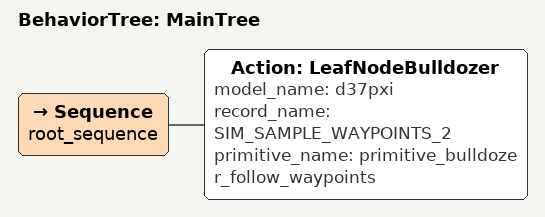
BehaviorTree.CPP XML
<?xml version="1.0"?>
<root main_tree_to_execute="MainTree">
    <BehaviorTree ID="MainTree">
        <Sequence name="root_sequence">
            <Action  model_name="d37pxi" ID="LeafNodeBulldozer" record_name="SIM_SAMPLE_WAYPOINTS_2" primitive_name="primitive_bulldozer_follow_waypoints"/>
        </Sequence>
    </BehaviorTree>
</root>
